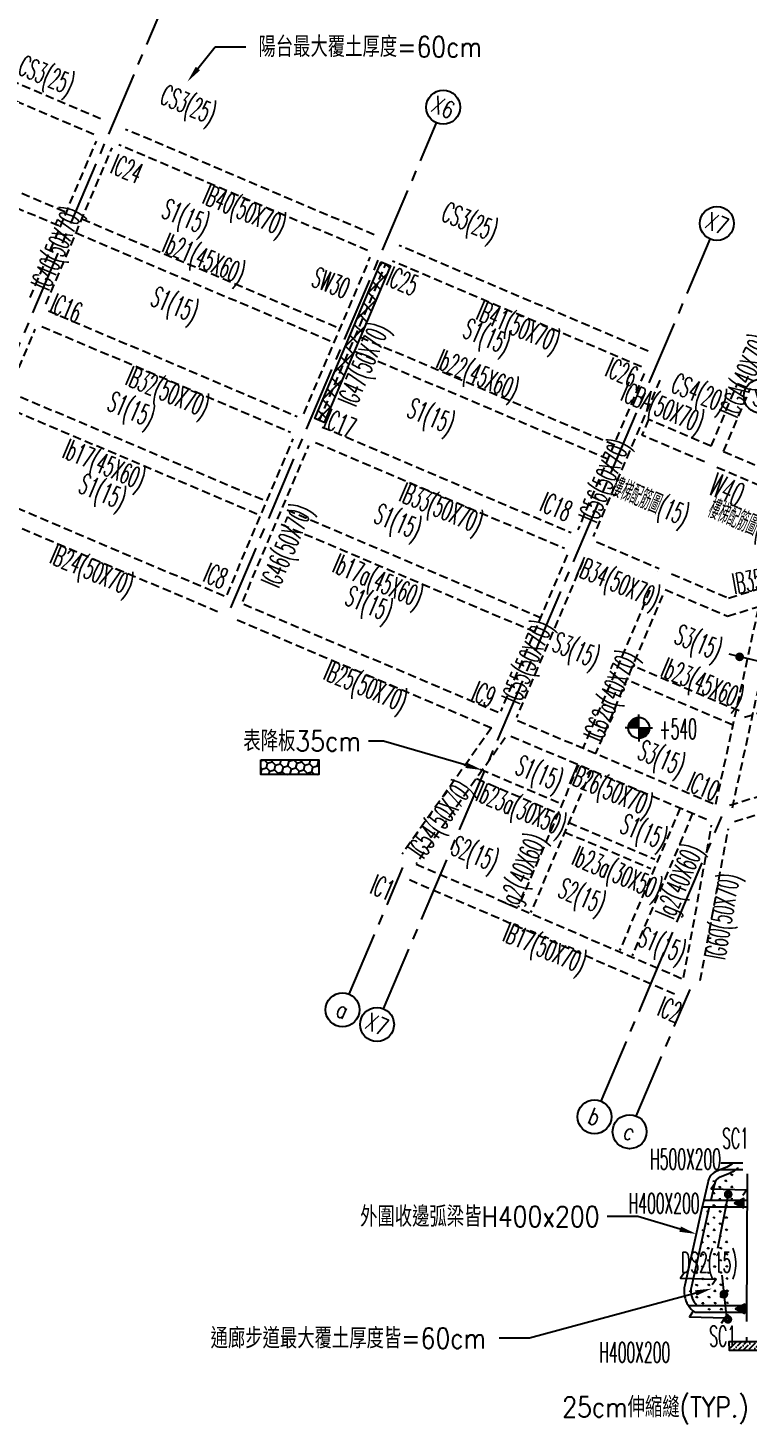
# Model space of a CAD drawing. Header units: centimetres. Extents: x -47768 to 194820, y -149527 to 141949.
# Drawn here: x 61809 to 63928, y -18246 to -14139 of the extents above; entities that cross this region are included whole.
import ezdxf
from ezdxf import colors
from ezdxf.entities.mleader import LeaderData, LeaderLine
from ezdxf.enums import TextEntityAlignment as Align
from ezdxf.math import Vec2, Vec3

# ---------------------------------------------------------------- set-up
doc = ezdxf.new("R2010")
doc.units = ezdxf.units.CM
doc.linetypes.add('CENTER2', pattern=[28.575, 19.05, -3.175, 3.175, -3.175])
doc.linetypes.add('HIDDEN', pattern=[0.375, 0.25, -0.125])
doc.layers.get('0').update_dxf_attribs({"color": 8})
for name, color, linetype in [('0S-B', 6, 'HIDDEN'), ('0S-GRID', 8, 'Continuous'), ('0S-J', 3, 'HIDDEN'), ('0S-SB', 6, 'Continuous'), ('0S-Shear wall', 7, 'Continuous'), ('0S-SJ', 3, 'Continuous'), ('0S-伸縮縫', 4, 'Continuous'), ('0S-剛接符號', 2, 'Continuous'), ('1S-BN', 7, 'Continuous'), ('1S-CN', 2, 'Continuous'), ('1S-JN', 3, 'Continuous'), ('1S-SJN', 3, 'Continuous'), ('1S-SN', 4, 'Continuous'), ('1S-SWN', 7, 'Continuous'), ('1S-TEXT', 7, 'Continuous'), ('1S-WN', 40, 'Continuous'), ('FL高程', 7, 'Continuous'), ('FORHA', 8, 'Continuous')]:
    doc.layers.add(name, color=color, linetype=linetype)
doc.styles.add('ae', font='romans.shx', dxfattribs={"bigfont": 'chineset.shx'})
doc.styles.add('CHINA', font='romans.shx', dxfattribs={"width": 0.85, "bigfont": 'chineset.shx'})
doc.styles.add('ROMAND', font='romand')
doc.styles.add('txt', font='romans.shx', dxfattribs={"height": 0.2, "bigfont": 'chineset.shx'})

# ---------------------------------------------------------------- blocks, each defined once
blk = doc.blocks.new('ELE')
at = {"ltscale": 100}
h = blk.add_hatch(color=0, dxfattribs=at)
h.dxf.hatch_style = 1
edge = h.paths.add_edge_path()
edge.add_arc((55199, -2026.6), 20.7, 90, 180)
edge.add_line((55178.3, -2026.6), (55199, -2026.6))
edge.add_line((55199, -2026.6), (55199, -2005.9))
h = blk.add_hatch(color=0, dxfattribs=at)
h.dxf.hatch_style = 1
edge = h.paths.add_edge_path()
edge.add_line((55199, -2047.4), (55199, -2026.6))
edge.add_line((55199, -2026.6), (55219.7, -2026.6))
edge.add_arc((55199, -2026.6), 20.7, 270, 360, ccw=False)
at = {"color": 0, "ltscale": 100}
for q in [(55199, -2000), (55172.4, -2026.6), (55225.6, -2026.6), (55199, -2053.2)]:
    blk.add_line((55199, -2026.6), q, dxfattribs=at)
blk.add_circle((55199, -2026.6), 20.7, dxfattribs=at)
blk = doc.blocks.new('0S-ELE')
at = {"layer": 'FL高程', "ltscale": 100, "xscale": 1.5, "yscale": 1.5, "zscale": 1.5}
blk.add_blockref('ELE', (-26764.5, -529.8), dxfattribs=at)
at = {"layer": 'FL高程', "ltscale": 100, "style": 'CHINA', "width": 0.5}
blk.add_attdef('+150', text='', height=60, dxfattribs=at).set_placement((56149.6, -3572.5), align=Align.MIDDLE)
blk = doc.blocks.new('XLINE')
blk.add_circle((0, 0), 50)
at = {"style": 'ROMAND', "width": 0.74997, "flags": 8}
blk.add_attdef('X-LINE', text='', height=50, dxfattribs=at).set_placement((0, 0), align=Align.MIDDLE)
blk = doc.blocks.new('柱位編號')
at = {"color": 0, "linetype": 'CENTER2', "ltscale": 10}
for p, q in [((132308.1, 35650.6), (132913.7, 37077.2)), ((133113.5, 35308.7), (133719.1, 36735.4)), ((133563.4, 34129.1), (134524.5, 36393.5)), ((134203.1, 33857.6), (134558.7, 34695.2)), ((133462.1, 34172.1), (133620.2, 34544.5)), ((134306.7, 33813.6), (134464.8, 34186))]:
    blk.add_line(p, q, dxfattribs=at)
at = {"color": 0}
ref = blk.add_blockref('XLINE', (133738.6, 36781.4), dxfattribs=dict(at, rotation=337))
ref.add_attrib('X-LINE', 'X6', dxfattribs={"height": 50, "rotation": 337, "style": 'ROMAND', "width": 0.74997}).set_placement((133738.6, 36781.4), align=Align.MIDDLE)
ref = blk.add_blockref('XLINE', (134544.1, 36439.5), dxfattribs=dict(at, rotation=337))
ref.add_attrib('X-LINE', 'X7', dxfattribs={"height": 50, "rotation": 337, "style": 'ROMAND', "width": 0.74997}).set_placement((134544.1, 36439.5), align=Align.MIDDLE)
ref = blk.add_blockref('XLINE', (134672.9, 35931.3), dxfattribs=dict(at, rotation=17.00000000000323))
ref.add_attrib('X-LINE', 'J3', dxfattribs={"height": 50, "rotation": 17, "style": 'ROMAND', "width": 0.74997}).set_placement((134672.9, 35931.3), align=Align.MIDDLE)
ref = blk.add_blockref('XLINE', (133442.5, 34126.1), dxfattribs=dict(at, rotation=337))
ref.add_attrib('X-LINE', 'a', dxfattribs={"height": 50, "rotation": 337, "style": 'ROMAND', "width": 0.74997}).set_placement((133442.5, 34126.1), align=Align.MIDDLE)
ref = blk.add_blockref('XLINE', (133543.9, 34083.1), dxfattribs=dict(at, rotation=337))
ref.add_attrib('X-LINE', 'X7', dxfattribs={"height": 50, "rotation": 337, "style": 'ROMAND', "width": 0.74997}).set_placement((133543.9, 34083.1), align=Align.MIDDLE)
ref = blk.add_blockref('XLINE', (134183.6, 33811.5), dxfattribs=dict(at, rotation=337))
ref.add_attrib('X-LINE', 'b', dxfattribs={"height": 50, "rotation": 337, "style": 'ROMAND', "width": 0.74997}).set_placement((134183.6, 33811.5), align=Align.MIDDLE)
ref = blk.add_blockref('XLINE', (134287.2, 33767.6), dxfattribs=dict(at, rotation=337))
ref.add_attrib('X-LINE', 'c', dxfattribs={"height": 50, "rotation": 337, "style": 'ROMAND', "width": 0.74997}).set_placement((134287.2, 33767.6), align=Align.MIDDLE)

msp = doc.modelspace()

# ---------------------------------------------------------------- hatches: boundary and pattern name
at = {"layer": '0S-Shear wall', "ltscale": 100}
h = msp.add_hatch(dxfattribs=at)
h.set_pattern_fill('ANSI37', color=256, scale=10)
h.set_pattern_definition([(45, (62653.226, -15299.012), (-22.4506, 22.4506), []), (135, (62653.226, -15299.012), (-22.4506, -22.4506), [])])
h.paths.add_polyline_path([(62848.5916, -14827.038), (62876.2068, -14838.7599), (62680.8412, -15299.0123), (62653.2261, -15287.2904)])
at = {"layer": '0S-伸縮縫', "ltscale": 100}
h = msp.add_hatch(dxfattribs=at)
h.set_pattern_fill('ANSI36', color=256, scale=83.3)
h.set_pattern_definition([(45, (-77389.366, -129865.743), (5.522062, 20.24756074), [26.03125, -5.20625, 0, -5.20625])])
h.paths.add_polyline_path([(64302.9716, -18029.1221), (64299.3668, -18004.1221), (63870.7842, -18004.1221), (63871.6712, -18029.1221)])
at = {"layer": '0S-剛接符號', "ltscale": 100}
h = msp.add_hatch(color=256, dxfattribs=at)
h.dxf.hatch_style = 1
h.paths.add_polyline_path([(63915.5147, -17609.9228), (63915.5147, -17582.2654), (63887.8572, -17596.0941)])
h = msp.add_hatch(color=256, dxfattribs=at)
h.dxf.hatch_style = 1
h.paths.add_polyline_path([(63918.3511, -17920.8254), (63918.3511, -17893.1679), (63890.6937, -17906.9967)])
at = {"layer": '1S-TEXT', "ltscale": 100}
h = msp.add_hatch(dxfattribs=at)
h.set_pattern_fill('HONEY', color=256, scale=111.0667, angle=16)
h.set_pattern_definition([(16, (-83153.046, -125863.848), (16.7042039, 17.2977094), [13.8833375, -27.766675]), (136, (-83153.046, -125863.848), (-23.3323577, 5.8174102), [13.8833375, -27.766675]), (76, (-83153.046, -125863.848), (-6.62815385, 23.1151196), [-27.766675, 13.8833375])])
h.paths.add_polyline_path([(62493.9595, -16292.3218), (62664.6951, -16292.3218), (62664.6951, -16335.2006), (62493.9595, -16335.2006)])
at = {"layer": 'FORHA'}
h = msp.add_hatch(dxfattribs=at)
h.set_pattern_fill('GRASS', color=256, angle=0.7380737)
h.set_pattern_definition([(90.738074, (-90794.758, -49252.052), (-18.1903797, 17.7276644), [4.7625, -31.1585245]), (45.738074, (-90794.758, -49252.052), (-18.1903797, 17.7276644), [4.7625, -20.6375]), (135.738074, (-90794.758, -49252.052), (-17.7276644, -18.1903797), [4.7625, -20.6375])])
edge = h.paths.add_edge_path()
edge.add_arc((64083.1822, -17644.8995), 210, 169.0336972, 182.0321276, ccw=False)
edge.add_arc((1083379.4298, -215123.3142), 1038459.7603, 169.0320370755, 169.0353573914, ccw=False)
edge.add_line((63888.465, -17545.8706), (63901.0045, -17481.1568))
edge.add_arc((63836.9304, -17428.3552), 83.0271, 294.2749039, 320.5090506, ccw=False)
edge.add_line((63871.0641, -17504.0414), (63844.1118, -17514.7094))
edge.add_arc((63853.4342, -17543.2242), 30, 108.1041081, 171.8313369)
edge.add_line((63823.7386, -17538.9616), (63756.2658, -17840.6501))
edge.add_arc((63815.8041, -17855.3259), 61.3204, 166.152997, 264.9226673)
edge.add_line((63810.3773, -17916.4057), (63838.7643, -17918.2652))
edge.add_arc((63834.8426, -17978.1368), 60, 35.5894374, 86.2523582, ccw=False)
edge.add_line((63883.6351, -17943.2185), (63873.3143, -17652.3461))

# ---------------------------------------------------------------- linework, layer by layer
at = {"layer": '0S-B', "ltscale": 100}
for p, q in [((62022.5222, -14405.7789), (61290.7208, -14095.1476)), ((62002.9856, -14451.8041), (61271.1842, -14141.1729)), ((62827.9639, -14747.6686), (62096.1625, -14437.0373)), ((61815.5421, -14931.7146), (62010.9076, -14471.4622)), ((61861.5673, -14951.2512), (62056.9329, -14490.9988)), ((62808.4273, -14793.6938), (62076.626, -14483.0626)), ((63633.4056, -15089.5583), (62901.6043, -14778.9271)), ((62620.9968, -15273.6099), (62816.3736, -14813.3609)), ((63613.8691, -15135.5836), (62882.0677, -14824.9523)), ((62667.0216, -15293.1475), (62862.3983, -14832.8986)), ((61869.5631, -14970.8723), (62601.3644, -15281.5035)), ((61635.4135, -15484.0361), (61830.3088, -15024.8916)), ((61850.0265, -15016.8975), (62581.8279, -15327.5288)), ((63621.8157, -15155.2521), (63426.45, -15615.5045)), ((63667.8409, -15174.7887), (63472.4753, -15635.0411)), ((63818.8608, -15369.1885), (63896.9843, -15185.1459)), ((63896.9842, -15185.1462), (63933.8044, -15200.7755)), ((63855.6809, -15384.8181), (63933.8044, -15200.7755)), ((62675.0048, -15312.762), (63406.8062, -15623.3932)), ((63634.784, -15291.0556), (63615.2474, -15337.0808)), ((63818.8619, -15369.189), (63634.7833, -15291.0553)), ((62394.8309, -15806.389), (62589.7371, -15347.2485)), ((62655.4683, -15358.7872), (63387.2696, -15669.4185)), ((63799.326, -15415.2145), (63615.2474, -15337.0808)), ((62440.8557, -15825.9266), (62635.7619, -15366.7861)), ((63855.681, -15384.8179), (64030.677, -15458.8894)), ((63836.1912, -15430.8629), (64011.1872, -15504.9345)), ((61638.7443, -15492.1893), (62386.7005, -15809.6778)), ((61619.2078, -15538.2145), (62367.164, -15855.7031)), ((63395.1915, -15689.1449), (63200.3044, -16148.2698)), ((63870.4276, -15815.912), (64304.6819, -15683.1471)), ((63441.2168, -15708.6814), (63246.3297, -16167.8064)), ((63867.6428, -15869.048), (64319.3005, -15730.9624)), ((63639.123, -15792.6885), (63441.8041, -16257.5427)), ((63675.9432, -15808.3177), (63478.6243, -16273.172)), ((62444.1861, -15834.079), (63192.1423, -16151.5676)), ((63832.911, -16422.1465), (63959.7893, -15840.8073)), ((63881.7611, -16432.8081), (64014.6252, -15824.0422)), ((62424.6495, -15880.1042), (63172.6057, -16197.5928)), ((63249.6276, -16175.9686), (63831.8928, -16423.1256)), ((63172.674, -16197.8332), (62909.98, -16569.1625)), ((63230.091, -16221.9939), (63812.3562, -16469.1508)), ((63213.4924, -16226.7099), (62950.7984, -16598.0391)), ((63873.4865, -16425.2762), (64465.0156, -16245.7274)), ((63888.0089, -16473.1208), (64479.5381, -16293.5719)), ((63738.0027, -16932.3419), (63820.6086, -16484.4955)), ((63787.1732, -16941.4115), (63869.7791, -16493.5651)), ((62950.9279, -16598.4869), (63740.4998, -16938.6637)), ((62931.144, -16644.4064), (63720.716, -16984.5832))]:
    msp.add_line(p, q, dxfattribs=at)
for points in [[(63481.9603, -15651.0172), (63666.0593, -15729.1627)], [(63662.6024, -15737.3067), (63662.3225, -15737.1879)], [(63702.904, -15744.8024), (63870.4276, -15815.912)], [(63683.3674, -15790.8276), (63867.6428, -15869.048)]]:
    msp.add_lwpolyline(points, dxfattribs=at)
at = {"layer": '0S-J', "ltscale": 100}
for p, q in [((61480.1981, -14493.2647), (61922.0421, -14680.8164)), ((61462.6152, -14534.6874), (61904.4592, -14722.2391)), ((61968.0673, -14700.3529), (62727.4838, -15022.7061)), ((61950.4844, -14741.7756), (62709.9009, -15064.1288)), ((62787.3147, -15048.1028), (63532.9256, -15364.5958)), ((62769.7318, -15089.5255), (63515.3427, -15406.0185)), ((61752.1626, -15208.9926), (62511.5791, -15531.3457)), ((61734.5797, -15250.4153), (62493.9962, -15572.7685)), ((62571.5441, -15556.7994), (63317.0208, -15873.2355)), ((62553.9612, -15598.2221), (63299.4379, -15914.6582)), ((63901.2388, -16148.2148), (63588.0649, -16015.2855)), ((64406.5888, -16017.9828), (63917.0934, -16167.6124)), ((63883.6564, -16189.6378), (63570.4826, -16056.7084)), ((63429.2151, -16306.332), (63251.207, -16725.694)), ((63128.2788, -16347.0947), (63368.61, -16449.1092)), ((63140.0008, -16319.4795), (63380.3319, -16421.494)), ((63466.0353, -16321.9612), (63288.0272, -16741.3232)), ((63727.8774, -16433.2917), (63549.9363, -16852.4959)), ((63764.6976, -16448.9209), (63586.7565, -16868.1251)), ((63388.6286, -16504.3204), (63641.332, -16611.5869)), ((63400.3506, -16476.7052), (63653.054, -16583.9717))]:
    msp.add_line(p, q, dxfattribs=at)
at = {"layer": '0S-SB', "ltscale": 100}
for p, q in [((63847.439, -17477.3285), (63912.5441, -17477.3285)), ((63847.439, -17497.3285), (63912.5441, -17497.3285)), ((63925.3138, -17510.1921), (63923.1651, -17944.6229)), ((63922.9384, -17990.4479), (63922.8708, -18004.1221))]:
    msp.add_line(p, q, dxfattribs=at)
msp.add_lwpolyline([(63884.2167, -17477.3285, -0.085203333), (63865.2011, -17490.2981), (63847.439, -17497.3285)], format="xyb", dxfattribs=at)
at = {"layer": '0S-Shear wall', "ltscale": 100}
msp.add_lwpolyline([(62848.5916, -14827.038), (62876.2068, -14838.7599), (62680.8412, -15299.0123), (62653.2261, -15287.2904), (62848.5916, -14827.038)], dxfattribs=at)
at = {"layer": '0S-SJ', "ltscale": 100}
for p, q in [((63797.5507, -17587.3285), (63793.0777, -17607.3285)), ((63793.0777, -17607.3285), (63924.8334, -17607.3285)), ((63797.5507, -17587.3285), (63924.9323, -17587.3285)), ((63752.0059, -17897.2822), (63923.3992, -17897.2822)), ((63771.1421, -17917.2822), (63923.3003, -17917.2822))]:
    msp.add_line(p, q, dxfattribs=at)
for points in [[(63847.439, -17497.3285), (63838.9733, -17500.6793, 0.278602734), (63808.9862, -17536.2659), (63797.566, -17587.3285)], [(63891.7107, -17497.3285, -0.062421707), (63873.0115, -17508.7163), (63845.8039, -17519.4854, 0.289033672), (63828.6622, -17539.9235), (63818.0601, -17587.3285)], [(63793.093, -17607.3285), (63741.6609, -17837.2948, 0.208028102), (63752.0059, -17897.2822)], [(63813.5871, -17607.3285), (63761.1332, -17841.8637, 0.277099515), (63778.1559, -17897.2822)], [(63752.006, -17897.2822, 0.091428947), (63771.1421, -17917.2822)]]:
    msp.add_lwpolyline(points, format="xyb", dxfattribs=at)
at = {"layer": '0S-伸縮縫', "ltscale": 100}
msp.add_lwpolyline([(64302.9716, -18029.1221), (64299.3668, -18004.1221), (63870.7842, -18004.1221), (63871.6712, -18029.1221)], close=True, dxfattribs=at)
at = {"layer": '0S-剛接符號'}
for points in [[(63915.5147, -17609.9228), (63915.5147, -17582.2654), (63887.8572, -17596.0941)], [(63918.3511, -17920.8254), (63918.3511, -17893.1679), (63890.6937, -17906.9967)]]:
    msp.add_lwpolyline(points, close=True, dxfattribs=at)
at = {"layer": '1S-SN', "ltscale": 100}
for p, q in [((64013.6001, -16015.7427), (63871.8578, -15981.3773)), ((63869.3605, -17570.227), (63837.8865, -17729.8451)), ((63850.7513, -17807.576), (63863.8853, -17934.0288))]:
    msp.add_line(p, q, dxfattribs=at)
at = {"layer": '1S-SN', "color": 4, "linetype": 'Continuous', "const_width": 13.5}
for points in [[(63897.6516, -15985.9485, -0.584755303), (63908.1598, -15985.9485, -1.710117025), (63897.6516, -15985.9485, -0.557367557)], [(63864.1064, -17567.2706, -0.584755303), (63874.6146, -17567.2706, -1.710117025), (63864.1064, -17567.2706, -0.557367557)], [(63851.356, -17861.0276, -0.584755303), (63861.8642, -17861.0276, -1.710117025), (63851.356, -17861.0276, -0.557367557)], [(63863.0736, -17935.1481, -0.584755303), (63873.5818, -17935.1481, -1.710117025), (63863.0736, -17935.1481, -0.557367557)]]:
    msp.add_lwpolyline(points, format="xyb", dxfattribs=at)
at = {"layer": '1S-SN', "ltscale": 5}
for points in [[(63830.8645, -17537.6686), (63819.4962, -17554.5156), (63924.057, -17556.716), (63912.6887, -17573.5629)], [(63740.3078, -17800.3512), (63728.9396, -17817.1982), (63833.5003, -17819.3986), (63822.1321, -17836.2456)], [(63766.6452, -17914.0835), (63755.277, -17930.9305), (63859.8377, -17933.1308), (63848.4695, -17949.9778)]]:
    msp.add_lwpolyline(points, dxfattribs=at)
at = {"layer": '1S-TEXT', "ltscale": 100}
msp.add_lwpolyline([(62493.9595, -16292.3218), (62664.6951, -16292.3218), (62664.6951, -16335.2006), (62493.9595, -16335.2006)], close=True, dxfattribs=at)

# ---------------------------------------------------------------- block references
at = {"layer": '0S-GRID'}
msp.add_blockref('柱位編號', (-70707.8413, -51153.5003), dxfattribs=at)
at = {"layer": 'FL高程', "color": 0, "ltscale": 100}
msp.add_blockref('0S-ELE', (7572.3197, -12628.3099), dxfattribs=at).add_auto_attribs({'+150': '+540'})

# ---------------------------------------------------------------- texts
at = {"layer": '1S-BN', "style": 'txt', "width": 0.5}
for s, rotation, p in [('IB40(50X70)', 337, (62445.5541, -14678.8522)), ('IG40(50X70)', 427, (61896.7403, -14788.0981)), ('IB41(50X70)', 337, (63250.9959, -15020.742)), ('IG47(50X70)', 427, (62799.5089, -15129.9878)), ('ICGA(40X70)', 427, (63921.6602, -15163.1174)), ('IB32(50X70)', 337, (62218.9301, -15212.745)), ('ICBA(50X70)', 337, (63675.5602, -15258.8053)), ('IG56(50X70)', 427, (63507.6238, -15471.8776)), ('IB33(50X70)', 337, (63024.3718, -15554.6348)), ('IG46(50X70)', 427, (62573.1241, -15663.3168)), ('IB24(50X70)', 337, (61996.2133, -15737.4328)), ('IB35a(50X70)(折梁)', 369.6245694, (64067.2411, -15747.5447)), ('IB34(50X70)', 337, (63545.32, -15774.2685)), ('IG55(50X70)', 427, (63281.2391, -16005.2066)), ('IG62a(40X70)', 427, (63526.8872, -16104.7116)), ('IB25(50X70)', 337, (62801.6551, -16079.3225)), ('IB26(50X70)', 337, (63524.2514, -16386.0465)), ('IG54(50X70)', 414.5561427, (63025.0248, -16468.4093)), ('IG60(50X70)', 80, (63856.1213, -16752.9809)), ('IB17(50X70)', 696.9999581, (63328.6365, -16848.9438))]:
    msp.add_text(s, height=60, rotation=rotation, dxfattribs=at).set_placement(p, align=Align.MIDDLE)
at = {"layer": '1S-BN', "color": 7, "linetype": 'Continuous', "style": 'CHINA', "width": 0.5}
msp.add_text('H500X200', height=60, dxfattribs=at).set_placement((63743.9372, -17466.7954), align=Align.MIDDLE)
at = {"layer": '1S-CN', "style": 'txt', "width": 0.5}
for s, p in [('IC24', (62101.1037, -14553.3385)), ('IC25', (62911.6553, -14883.1904)), ('IC16', (61921.8539, -14962.8282)), ('IC26', (63556.436, -15151.2968)), ('IC17', (62727.8765, -15302.6007)), ('IC18', (63363.9215, -15546.998)), ('IC8', (62362.0096, -15750.3577)), ('IC9', (63150.8462, -16098.7227)), ('IC10', (63796.4845, -16369.7416)), ('IC1', (62852.4147, -16667.4961)), ('IC2', (63697.7988, -17026.3411))]:
    msp.add_text(s, height=60, rotation=337, dxfattribs=at).set_placement(p, align=Align.MIDDLE)
at = {"layer": '1S-CN', "linetype": 'Continuous', "style": 'CHINA', "width": 0.5}
for p in [(63890.9633, -17405.3504), (63852.9515, -17987.4301)]:
    msp.add_text('SC1', height=60, dxfattribs=at).set_placement(p, align=Align.MIDDLE)
at = {"layer": '1S-JN', "style": 'txt', "width": 0.5}
for s, rotation, p in [('Ib21(45X60)', 337, (62325.9519, -14820.5045)), ('Ib22(45X60)', 337, (63131.3936, -15162.3942)), ('Ib17(45X60)', 337, (62032.6621, -15426.3297)), ('Ib17a(45X60)', 337, (62838.1039, -15768.2194)), ('Ib23(45X60)', 337, (63793.1226, -16069.7354)), ('Ib23a(30X50)', 337, (63259.8418, -16440.4127)), ('Ig2(40X60)', 427, (63266.6475, -16618.977)), ('Ib23a(30X50)', 337, (63542.0629, -16627.9984)), ('Ig2(40X60)', 427, (63728.3996, -16650.625))]:
    msp.add_text(s, height=60, rotation=rotation, dxfattribs=at).set_placement(p, align=Align.MIDDLE)
at = {"layer": '1S-SJN', "linetype": 'Continuous', "style": 'CHINA', "width": 0.5}
for p in [(63680.7999, -17596.9944), (63594.4639, -18035.3286)]:
    msp.add_text('H400X200', height=60, dxfattribs=at).set_placement(p, align=Align.MIDDLE)
at = {"layer": '1S-SN', "linetype": 'Continuous', "style": 'ae', "width": 0.5}
for s, p in [('CS3(25)', (61776.0219, -14272.7695)), ('CS3(25)', (62193.4875, -14358.7838)), ('S1(15)', (62197.9798, -14694.5819)), ('CS3(25)', (63021.5877, -14703.5887)), ('S1(15)', (62165.7767, -14952.8176)), ('S1(15)', (63084.0826, -15046.8539)), ('CS4(20)', (63697.0806, -15207.3747)), ('S1(15)', (62038.0655, -15261.1848)), ('S1(15)', (62920.0588, -15280.8092)), ('S1(15)', (61953.3504, -15503.1714)), ('樓梯配筋圖(15)', (63519.2239, -15512.2832)), ('樓梯配筋圖(15)', (63805.0534, -15576.2545)), ('S1(15)', (62822.3615, -15591.3532)), ('S1(15)', (62737.6464, -15833.3398)), ('S3(15)', (63706.4691, -15946.7017)), ('S3(15)', (63346.8383, -15969.3448)), ('S3(15)', (63598.3497, -16286.7045)), ('S1(15)', (63238.4966, -16331.6184)), ('S1(15)', (63546.3848, -16503.7695)), ('S2(15)', (63049.1749, -16568.2237)), ('S2(15)', (63364.4034, -16692.9299)), ('S1(15)', (63600.0948, -16836.7021))]:
    msp.add_text(s, height=60, rotation=337, dxfattribs=at).set_placement(p)
msp.add_text('DS2(15)', height=60, dxfattribs=at).set_placement((63730.768, -17800.0849))
at = {"layer": '1S-SWN', "linetype": 'Continuous', "style": 'CHINA', "width": 0.5}
msp.add_text('SW30', height=60, rotation=338.4373912, dxfattribs=at).set_placement((62700.642, -14888.3985), align=Align.MIDDLE)
at = {"layer": '1S-WN', "style": 'CHINA', "width": 0.5}
msp.add_text('W40', height=70, rotation=335.0586051, dxfattribs=at).set_placement((63866.1349, -15497.3412), align=Align.MIDDLE)

# ---------------------------------------------------------------- leaders
at = {"layer": '1S-TEXT', "color": 7, "linetype": 'Continuous'}
ml = msp.add_multileader_mtext('Standard', dxfattribs=at)
ml.set_content('陽台最大覆土厚度=60cm', color=7, style='CHINA')
ml.set_leader_properties(color=256, linetype='ByLayer', lineweight=-1)
ml.build(insert=Vec2(0, 0))
ml.multileader.update_dxf_attribs({"dogleg_length": 0.6, "arrow_head_size": 49.5, "scale": 150})
ctx = ml.context
ctx.base_point, ctx.scale, ctx.char_height, ctx.arrow_head_size, ctx.landing_gap_size, ctx.plane_origin = Vec3(62449.9032, -14194.1405), 150, 60, 49.5, 22.5, Vec3(62706.5082, -13531.6181)
ctx.text_align_type = 2
notes = []
notes.append((ctx, [(0, (1, 1, 0), (62359.9032, -14194.1405), (1, 0), 90, [(0, [(62278.3115, -14296.788)], 256, [])])]))
ctx.mtext.insert, ctx.mtext.alignment, ctx.mtext.flow_direction = Vec3(63144.4557, -14164.1405), 3, 5
ml = msp.add_multileader_mtext('Standard', dxfattribs=at)
ml.set_content('表降板35cm', color=7, style='CHINA')
ml.set_leader_properties(color=256, linetype='ByLayer', lineweight=-1)
ml.build(insert=Vec2(0, 0))
ml.multileader.update_dxf_attribs({"dogleg_length": 0.6, "arrow_head_size": 49.5, "scale": 150})
ctx = ml.context
ctx.base_point, ctx.scale, ctx.char_height, ctx.arrow_head_size, ctx.landing_gap_size, ctx.plane_origin = Vec3(62410.6784, -16236.7147), 150, 60, 49.5, 22.5, Vec3(62920.9744, -16492.4095)
ctx.text_align_type = 2
notes.append((ctx, [(0, (1, 1, 0), (62855.5534, -16236.7147), (-1, 0), 45, [(0, [(63146.0103, -16322.0304)], 256, [])])]))
ctx.mtext.insert, ctx.mtext.alignment, ctx.mtext.flow_direction = Vec3(62788.0534, -16206.7147), 3, 5
ml = msp.add_multileader_mtext('Standard', dxfattribs=at)
ml.set_content('外圍收邊弧梁皆H400x200', color=7, style='CHINA')
ml.set_leader_properties(color=256, linetype='ByLayer', lineweight=-1)
ml.build(insert=Vec2(0, 0))
ml.multileader.update_dxf_attribs({"dogleg_length": 0.6, "arrow_head_size": 49.5, "scale": 150})
ctx = ml.context
ctx.base_point, ctx.scale, ctx.char_height, ctx.arrow_head_size, ctx.landing_gap_size, ctx.plane_origin = Vec3(62735.0839, -17635.6089), 150, 60, 49.5, 22.5, Vec3(63948.724, -17657.9309)
ctx.text_align_type = 2
notes.append((ctx, [(0, (1, 1, 0), (63603.3789, -17635.6089), (-1, 0), 90, [(0, [(63775.3235, -17686.7803)], 256, [])])]))
ctx.mtext.insert, ctx.mtext.alignment, ctx.mtext.flow_direction = Vec3(63490.8789, -17605.6089), 3, 5
ml = msp.add_multileader_mtext('Standard', dxfattribs=at)
ml.set_content('通廊步道最大覆土厚度皆=60cm', color=7, style='CHINA')
ml.set_leader_properties(color=256, linetype='ByLayer', lineweight=-1)
ml.build(insert=Vec2(0, 0))
ml.multileader.update_dxf_attribs({"dogleg_length": 0.6, "arrow_head_size": 49.5, "scale": 150})
ctx = ml.context
ctx.base_point, ctx.scale, ctx.char_height, ctx.arrow_head_size, ctx.landing_gap_size, ctx.plane_origin = Vec3(62323.9114, -17993.5157), 150, 60, 49.5, 22.5, Vec3(63607.2468, -17405.7291)
notes.append((ctx, [(0, (1, 1, 0), (63285.0264, -17993.5157), (-1, 0), 90, [(0, [(63821.3741, -17847.516)], 256, [])])]))
ctx.mtext.insert, ctx.mtext.flow_direction = Vec3(62346.4114, -17963.5157), 5
ml = msp.add_multileader_mtext('Standard', dxfattribs=at)
ml.set_content('25cm伸縮縫(TYP.)', color=7, style='CHINA')
ml.set_leader_properties(color=256, linetype='ByLayer', lineweight=-1)
ml.build(insert=Vec2(0, 0))
ml.multileader.update_dxf_attribs({"dogleg_length": 0.6, "arrow_head_size": 49.5, "scale": 150})
ctx = ml.context
ctx.base_point, ctx.scale, ctx.char_height, ctx.arrow_head_size, ctx.landing_gap_size, ctx.plane_origin = Vec3(63358.5148, -18206.0265), 150, 60, 49.5, 22.5, Vec3(63946.9403, -18121.5811)
notes.append((ctx, [(0, (1, 1, 0), (64069.8148, -18206.0265), (-1, 0), 90, [(0, [(64112.164, -18041.6194)], 0, [])])]))
ctx.mtext.insert, ctx.mtext.flow_direction = Vec3(63381.0148, -18166.1265), 5
for ctx, leaders in notes:
    for number, flags, end, landing, length, lines in leaders:
        leader = LeaderData()
        leader.index, (leader.has_last_leader_line, leader.has_dogleg_vector, leader.attachment_direction) = number, flags
        leader.last_leader_point, leader.dogleg_vector, leader.dogleg_length = Vec3(end), Vec3(landing), length
        for number, points, colour, breaks in lines:
            line = LeaderLine()
            line.index, line.vertices, line.color, line.breaks = number, Vec3.list(points), colors.encode_raw_color(colour), breaks
            leader.lines.append(line)
        ctx.leaders.append(leader)

doc.saveas('drawing.dxf')
